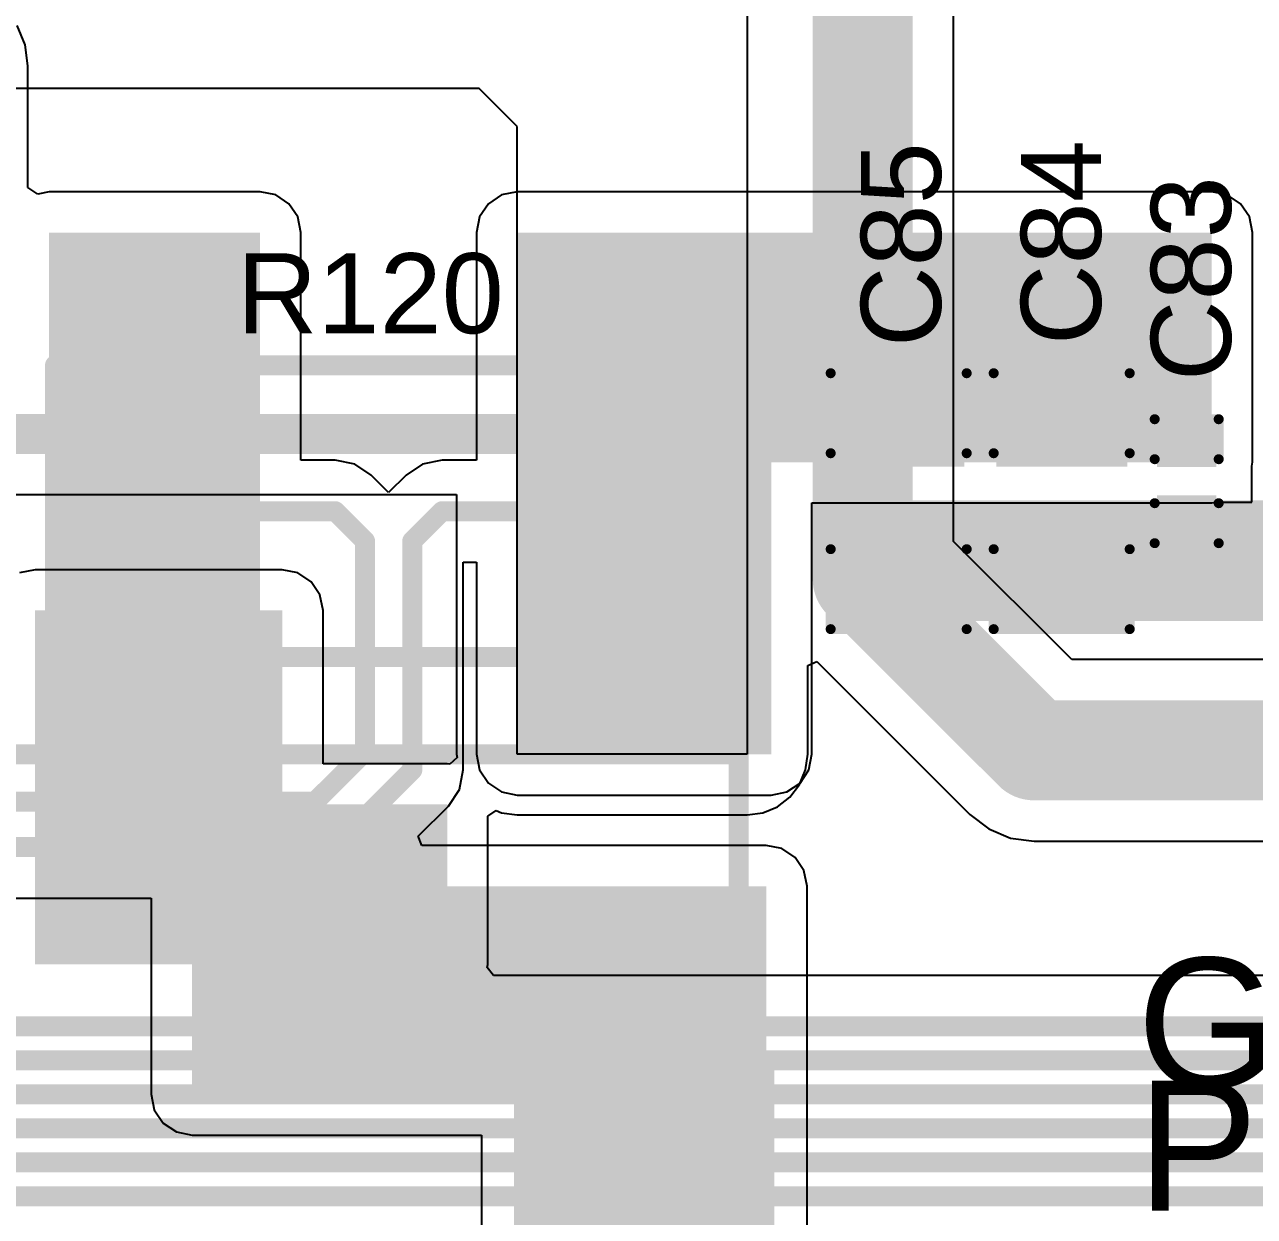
# Model space of a CAD drawing. Header units: millimetres. Extents: x -3 to 5437, y -3 to 5435.
# Drawn here: x 67.99 to 83.61, y 9.7 to 24.84 of the extents above; entities that cross this region are included whole.
import ezdxf

# ---------------------------------------------------------------- set-up
doc = ezdxf.new("R2010")
doc.units = ezdxf.units.MM
for name, color, linetype in [('BottomLayer', 5, 'Continuous'), ('BottomSolder', 6, 'Continuous'), ('TopLayer', 1, 'Continuous'), ('TopOverlay', 2, 'Continuous'), ('TopPaste', 8, 'Continuous'), ('TopSolder', 216, 'Continuous'), ('ViaHoleLayer', 16, 'Continuous')]:
    doc.layers.add(name, color=color, linetype=linetype)
doc.styles.add('Arial', font='', dxfattribs={"height": 0.2})
doc.styles.get('Arial').set_extended_font_data('Arial')

# ---------------------------------------------------------------- blocks, each defined once
blk = doc.blocks.new('RES_2512_121')
at = {"layer": 'TopLayer'}
for points in [[(-4.04999825, 1.70000041), (-2.44999891, 1.70000041), (-2.44999891, -1.70000041), (-4.04999825, -1.70000041)], [(2.45000145, 1.70000041), (4.050000789999999, 1.70000041), (4.050000789999999, -1.70000041), (2.45000145, -1.70000041)]]:
    blk.add_hatch(color=1, dxfattribs=at).paths.add_polyline_path(points)
at = {"layer": 'TopPaste'}
for points in [[(-4.04999825, 1.70000041), (-2.44999891, 1.70000041), (-2.44999891, -1.70000041), (-4.04999825, -1.70000041)], [(2.45000145, 1.70000041), (4.050000789999999, 1.70000041), (4.050000789999999, -1.70000041), (2.45000145, -1.70000041)]]:
    blk.add_hatch(color=8, dxfattribs=at).paths.add_polyline_path(points)
at = {"layer": 'TopSolder'}
for points in [[(-4.15159825, 1.80160041), (-2.34839891, 1.80160041), (-2.34839891, -1.80160041), (-4.15159825, -1.80160041)], [(2.34840145, 1.80160041), (4.15160079, 1.80160041), (4.15160079, -1.80160041), (2.34840145, -1.80160041)]]:
    blk.add_hatch(color=216, dxfattribs=at).paths.add_polyline_path(points)
at = {"layer": 'TopOverlay', "const_width": 0.254}
for points in [[(4.236557439999999, 1.8542), (-4.2418, 1.8542)], [(-4.2418, 1.8542), (-4.2418, -1.8542)], [(4.236557439999999, 1.8542), (4.236557439999999, -1.8542)], [(4.236557439999999, -1.8542), (-4.2418, -1.8542)]]:
    blk.add_lwpolyline(points, dxfattribs=at)
at = {"layer": 'TopOverlay', "const_width": 0.127}
for points in [[(-4.3053, 1.8542, 1), (-4.1783, 1.8542, 1)], [(-4.3053, 1.8542, 1), (-4.1783, 1.8542, 1)], [(4.17305744, 1.8542, 1), (4.30005744, 1.8542, 1)], [(4.17305744, 1.8542, 1), (4.30005744, 1.8542, 1)], [(-4.3053, -1.8542, 1), (-4.1783, -1.8542, 1)], [(-4.3053, -1.8542, 1), (-4.1783, -1.8542, 1)], [(4.17305744, -1.8542, 1), (4.30005744, -1.8542, 1)], [(4.17305744, -1.8542, 1), (4.30005744, -1.8542, 1)]]:
    blk.add_lwpolyline(points, format="xyb", close=True, dxfattribs=at)
blk = doc.blocks.new('SRP1245CC_3R3M_148')
at = {"layer": 'TopLayer'}
for points in [[(-7.099998499999999, 2.50000008), (-3.99999962, 2.50000008), (-3.99999962, -2.50000008), (-7.099998499999999, -2.50000008)], [(3.99999962, 2.50000008), (7.099998499999999, 2.50000008), (7.099998499999999, -2.50000008), (3.99999962, -2.50000008)]]:
    blk.add_hatch(color=1, dxfattribs=at).paths.add_polyline_path(points)
at = {"layer": 'TopPaste'}
for points in [[(-7.099998499999999, 2.50000008), (-3.99999962, 2.50000008), (-3.99999962, -2.50000008), (-7.099998499999999, -2.50000008)], [(3.99999962, 2.50000008), (7.099998499999999, 2.50000008), (7.099998499999999, -2.50000008), (3.99999962, -2.50000008)]]:
    blk.add_hatch(color=8, dxfattribs=at).paths.add_polyline_path(points)
at = {"layer": 'TopSolder'}
for points in [[(-7.201598499999999, 2.60160008), (-3.898399619999999, 2.60160008), (-3.898399619999999, -2.60160008), (-7.201598499999999, -2.60160008)], [(3.898399619999999, 2.60160008), (7.201598499999999, 2.60160008), (7.201598499999999, -2.60160008), (3.898399619999999, -2.60160008)]]:
    blk.add_hatch(color=216, dxfattribs=at).paths.add_polyline_path(points)
at = {"layer": 'TopOverlay', "const_width": 0.254}
for points in [[(-6.7499992, 3.4100008), (-6.7499992, 6.504000199999999)], [(-6.7499992, 6.504000199999999), (6.7499992, 6.504000199999999)], [(6.7499992, 3.4100008), (6.7499992, 6.504000199999999)], [(-6.7499992, -6.504000199999999), (-6.7499992, -3.4100008)], [(6.7499992, -6.504000199999999), (6.7499992, -3.4100008)], [(-6.7499992, -6.504000199999999), (6.7499992, -6.504000199999999)]]:
    blk.add_lwpolyline(points, dxfattribs=at)
at = {"layer": 'TopOverlay', "const_width": 0.127}
for points in [[(-6.813499199999999, 6.504000199999999, 1), (-6.686499199999999, 6.504000199999999, 1)], [(-6.813499199999999, 6.504000199999999, 1), (-6.686499199999999, 6.504000199999999, 1)], [(6.686499199999999, 6.504000199999999, 1), (6.813499199999999, 6.504000199999999, 1)], [(6.686499199999999, 6.504000199999999, 1), (6.813499199999999, 6.504000199999999, 1)], [(-6.813499199999999, 3.4100008, 1), (-6.686499199999999, 3.4100008, 1)], [(6.686499199999999, 3.4100008, 1), (6.813499199999999, 3.4100008, 1)], [(-6.813499199999999, -3.4100008, 1), (-6.686499199999999, -3.4100008, 1)], [(6.686499199999999, -3.4100008, 1), (6.813499199999999, -3.4100008, 1)], [(-6.813499199999999, -6.504000199999999, 1), (-6.686499199999999, -6.504000199999999, 1)], [(-6.813499199999999, -6.504000199999999, 1), (-6.686499199999999, -6.504000199999999, 1)], [(6.686499199999999, -6.504000199999999, 1), (6.813499199999999, -6.504000199999999, 1)], [(6.686499199999999, -6.504000199999999, 1), (6.813499199999999, -6.504000199999999, 1)]]:
    blk.add_lwpolyline(points, format="xyb", close=True, dxfattribs=at)
blk = doc.blocks.new('C__0402_152')
at = {"layer": 'TopLayer'}
for points in [[(-0.6985, -0.3175), (-0.6985, 0.3175), (-0.2412999999999999, 0.3175), (-0.2413, -0.3175)], [(0.2412999999999999, -0.3175), (0.2413, 0.3175), (0.6985, 0.3175), (0.6985, -0.3175)]]:
    blk.add_hatch(color=1, dxfattribs=at).paths.add_polyline_path(points)
at = {"layer": 'TopPaste'}
for points in [[(-0.6985, -0.3175), (-0.6985, 0.3175), (-0.2412999999999999, 0.3175), (-0.2413, -0.3175)], [(0.2412999999999999, -0.3175), (0.2413, 0.3175), (0.6985, 0.3175), (0.6985, -0.3175)]]:
    blk.add_hatch(color=8, dxfattribs=at).paths.add_polyline_path(points)
at = {"layer": 'TopSolder'}
for points in [[(-0.7584998799999999, -0.37749988), (-0.7584998799999999, 0.37749988), (-0.18130012, 0.37749988), (-0.18130012, -0.37749988)], [(0.18130012, -0.37749988), (0.18130012, 0.37749988), (0.7584998799999999, 0.37749988), (0.7584998799999999, -0.37749988)]]:
    blk.add_hatch(color=216, dxfattribs=at).paths.add_polyline_path(points)
at = {"layer": 'TopOverlay', "const_width": 0.127}
for points in [[(-0.7874, 0.4064), (-0.7874, -0.4064)], [(-0.7874, 0.4064), (-0.2794, 0.4064)], [(0.2794, 0.4064), (0.7874, 0.4064)], [(0.7874, 0.4064), (0.7874, -0.4064)], [(-0.7874, -0.4064), (-0.2794, -0.4064)], [(0.2794, -0.4064), (0.7874, -0.4064)]]:
    blk.add_lwpolyline(points, dxfattribs=at)
at = {"layer": 'TopOverlay', "const_width": 0.0635}
for points in [[(-0.8191499999999999, 0.4064, 1), (-0.7556499999999999, 0.4064, 1)], [(-0.8191499999999999, 0.4064, 1), (-0.7556499999999999, 0.4064, 1)], [(-0.31115, 0.4064, 1), (-0.24765, 0.4064, 1)], [(0.24765, 0.4064, 1), (0.31115, 0.4064, 1)], [(0.7556499999999999, 0.4064, 1), (0.8191499999999999, 0.4064, 1)], [(0.7556499999999999, 0.4064, 1), (0.8191499999999999, 0.4064, 1)], [(-0.8191499999999999, -0.4064, 1), (-0.7556499999999999, -0.4064, 1)], [(-0.8191499999999999, -0.4064, 1), (-0.7556499999999999, -0.4064, 1)], [(-0.31115, -0.4064, 1), (-0.24765, -0.4064, 1)], [(0.24765, -0.4064, 1), (0.31115, -0.4064, 1)], [(0.7556499999999999, -0.4064, 1), (0.8191499999999999, -0.4064, 1)], [(0.7556499999999999, -0.4064, 1), (0.8191499999999999, -0.4064, 1)]]:
    blk.add_lwpolyline(points, format="xyb", close=True, dxfattribs=at)
blk = doc.blocks.new('C___0805_217')
at = {"layer": 'TopLayer'}
for points in [[(-1.524, 0.7619999999999999), (-0.508, 0.7619999999999999), (-0.508, -0.7619999999999999), (-1.524, -0.7619999999999999)], [(0.508, 0.7619999999999999), (1.524, 0.7619999999999999), (1.524, -0.7619999999999999), (0.508, -0.7619999999999999)]]:
    blk.add_hatch(color=1, dxfattribs=at).paths.add_polyline_path(points)
at = {"layer": 'TopPaste'}
for points in [[(-1.524, 0.7619999999999999), (-0.508, 0.7619999999999999), (-0.508, -0.7619999999999999), (-1.524, -0.7619999999999999)], [(0.508, 0.7619999999999999), (1.524, 0.7619999999999999), (1.524, -0.7619999999999999), (0.508, -0.7619999999999999)]]:
    blk.add_hatch(color=8, dxfattribs=at).paths.add_polyline_path(points)
at = {"layer": 'TopSolder'}
for points in [[(-1.59399986, 0.8319998599999999), (-0.4380001399999999, 0.8319998599999999), (-0.4380001399999999, -0.8319998599999999), (-1.59399986, -0.8319998599999999)], [(0.4380001399999999, 0.8319998599999999), (1.59399986, 0.8319998599999999), (1.59399986, -0.8319998599999999), (0.4380001399999999, -0.8319998599999999)]]:
    blk.add_hatch(color=216, dxfattribs=at).paths.add_polyline_path(points)
at = {"layer": 'TopOverlay', "const_width": 0.127}
for points in [[(-1.6256, 0.8636), (-1.6256, -0.8636)], [(-1.6256, 0.8636), (-0.6096, 0.8636)], [(0.6096, 0.8636), (1.6256, 0.8636)], [(1.6256, 0.8636), (1.6256, -0.8636)], [(-1.6256, -0.8636), (-0.6096, -0.8636)], [(0.6096, -0.8636), (1.6256, -0.8636)]]:
    blk.add_lwpolyline(points, dxfattribs=at)
at = {"layer": 'TopOverlay', "const_width": 0.0635}
for points in [[(-1.65735, 0.8636, 1), (-1.59385, 0.8636, 1)], [(-1.65735, 0.8636, 1), (-1.59385, 0.8636, 1)], [(-0.64135, 0.8636, 1), (-0.57785, 0.8636, 1)], [(0.57785, 0.8636, 1), (0.64135, 0.8636, 1)], [(1.59385, 0.8636, 1), (1.65735, 0.8636, 1)], [(1.59385, 0.8636, 1), (1.65735, 0.8636, 1)], [(-1.65735, -0.8636, 1), (-1.59385, -0.8636, 1)], [(-1.65735, -0.8636, 1), (-1.59385, -0.8636, 1)], [(-0.64135, -0.8636, 1), (-0.57785, -0.8636, 1)], [(0.57785, -0.8636, 1), (0.64135, -0.8636, 1)], [(1.59385, -0.8636, 1), (1.65735, -0.8636, 1)], [(1.59385, -0.8636, 1), (1.65735, -0.8636, 1)]]:
    blk.add_lwpolyline(points, format="xyb", close=True, dxfattribs=at)
blk = doc.blocks.new('C___0805_218')
at = {"layer": 'TopLayer'}
for points in [[(-1.524, 0.7619999999999999), (-0.508, 0.7619999999999999), (-0.508, -0.7619999999999999), (-1.524, -0.7619999999999999)], [(0.508, 0.7619999999999999), (1.524, 0.7619999999999999), (1.524, -0.7619999999999999), (0.508, -0.7619999999999999)]]:
    blk.add_hatch(color=1, dxfattribs=at).paths.add_polyline_path(points)
at = {"layer": 'TopPaste'}
for points in [[(-1.524, 0.7619999999999999), (-0.508, 0.7619999999999999), (-0.508, -0.7619999999999999), (-1.524, -0.7619999999999999)], [(0.508, 0.7619999999999999), (1.524, 0.7619999999999999), (1.524, -0.7619999999999999), (0.508, -0.7619999999999999)]]:
    blk.add_hatch(color=8, dxfattribs=at).paths.add_polyline_path(points)
at = {"layer": 'TopSolder'}
for points in [[(-1.59399986, 0.8319998599999999), (-0.4380001399999999, 0.8319998599999999), (-0.4380001399999999, -0.8319998599999999), (-1.59399986, -0.8319998599999999)], [(0.4380001399999999, 0.8319998599999999), (1.59399986, 0.8319998599999999), (1.59399986, -0.8319998599999999), (0.4380001399999999, -0.8319998599999999)]]:
    blk.add_hatch(color=216, dxfattribs=at).paths.add_polyline_path(points)
at = {"layer": 'TopOverlay', "const_width": 0.127}
for points in [[(-1.6256, 0.8636), (-1.6256, -0.8636)], [(-1.6256, 0.8636), (-0.6096, 0.8636)], [(0.6096, 0.8636), (1.6256, 0.8636)], [(1.6256, 0.8636), (1.6256, -0.8636)], [(-1.6256, -0.8636), (-0.6096, -0.8636)], [(0.6096, -0.8636), (1.6256, -0.8636)]]:
    blk.add_lwpolyline(points, dxfattribs=at)
at = {"layer": 'TopOverlay', "const_width": 0.0635}
for points in [[(-1.65735, 0.8636, 1), (-1.59385, 0.8636, 1)], [(-1.65735, 0.8636, 1), (-1.59385, 0.8636, 1)], [(-0.64135, 0.8636, 1), (-0.57785, 0.8636, 1)], [(0.57785, 0.8636, 1), (0.64135, 0.8636, 1)], [(1.59385, 0.8636, 1), (1.65735, 0.8636, 1)], [(1.59385, 0.8636, 1), (1.65735, 0.8636, 1)], [(-1.65735, -0.8636, 1), (-1.59385, -0.8636, 1)], [(-1.65735, -0.8636, 1), (-1.59385, -0.8636, 1)], [(-0.64135, -0.8636, 1), (-0.57785, -0.8636, 1)], [(0.57785, -0.8636, 1), (0.64135, -0.8636, 1)], [(1.59385, -0.8636, 1), (1.65735, -0.8636, 1)], [(1.59385, -0.8636, 1), (1.65735, -0.8636, 1)]]:
    blk.add_lwpolyline(points, format="xyb", close=True, dxfattribs=at)

msp = doc.modelspace()

# ---------------------------------------------------------------- hatches: boundary and pattern name
at = {"layer": 'BottomLayer'}
h = msp.add_hatch(color=5, dxfattribs=at)
edge = h.paths.add_edge_path()
edge.add_arc((75.58703704, 21.64167376), 0.2999994, 0, 360)
h = msp.add_hatch(color=5, dxfattribs=at)
edge = h.paths.add_edge_path()
edge.add_arc((76.43793704, 21.64167376), 0.2999994, 0, 360)
h = msp.add_hatch(color=5, dxfattribs=at)
edge = h.paths.add_edge_path()
edge.add_arc((75.58703704, 20.80347376), 0.2999994, 0, 360)
h = msp.add_hatch(color=5, dxfattribs=at)
edge = h.paths.add_edge_path()
edge.add_arc((76.43793704, 20.80347376), 0.2999994, 0, 360)
for points in [[(68.1228, 12.9032), (71.26125448, 12.9032), (71.26125448, 17.399), (68.1228, 17.399)], [(68.1228, 12.9032), (73.3552, 12.9032), (73.3552, 14.9352), (68.1228, 14.9352)]]:
    msp.add_hatch(color=5, dxfattribs=at).paths.add_polyline_path(points)
h = msp.add_hatch(color=5, dxfattribs=at)
edge = h.paths.add_edge_path()
edge.add_arc((68.83399999999999, 16.6116), 0.2999994, 0, 360)
h = msp.add_hatch(color=5, dxfattribs=at)
edge = h.paths.add_edge_path()
edge.add_arc((69.69760000000001, 16.6116), 0.2999994, 0, 360)
h = msp.add_hatch(color=5, dxfattribs=at)
edge = h.paths.add_edge_path()
edge.add_arc((70.5612, 16.6116), 0.2999994, 0, 360)
h = msp.add_hatch(color=5, dxfattribs=at)
edge = h.paths.add_edge_path()
edge.add_arc((74.99857238, 16.6116), 0.2999994, 0, 360)
h = msp.add_hatch(color=5, dxfattribs=at)
edge = h.paths.add_edge_path()
edge.add_arc((75.86217237999999, 16.6116), 0.2999994, 0, 360)
h = msp.add_hatch(color=5, dxfattribs=at)
edge = h.paths.add_edge_path()
edge.add_arc((76.72577238, 16.6116), 0.2999994, 0, 360)
h = msp.add_hatch(color=5, dxfattribs=at)
edge = h.paths.add_edge_path()
edge.add_arc((68.83399999999999, 15.9512), 0.2999994, 0, 360)
h = msp.add_hatch(color=5, dxfattribs=at)
edge = h.paths.add_edge_path()
edge.add_arc((69.69760000000001, 15.9512), 0.2999994, 0, 360)
h = msp.add_hatch(color=5, dxfattribs=at)
edge = h.paths.add_edge_path()
edge.add_arc((70.5612, 15.9512), 0.2999994, 0, 360)
h = msp.add_hatch(color=5, dxfattribs=at)
edge = h.paths.add_edge_path()
edge.add_arc((74.99857238, 15.9512), 0.2999994, 0, 360)
h = msp.add_hatch(color=5, dxfattribs=at)
edge = h.paths.add_edge_path()
edge.add_arc((75.86217237999999, 15.9512), 0.2999994, 0, 360)
h = msp.add_hatch(color=5, dxfattribs=at)
edge = h.paths.add_edge_path()
edge.add_arc((76.72577238, 15.9512), 0.2999994, 0, 360)
h = msp.add_hatch(color=5, dxfattribs=at)
edge = h.paths.add_edge_path()
edge.add_arc((70.56779891999999, 13.42415908), 0.2999994, 0, 360)
h = msp.add_hatch(color=5, dxfattribs=at)
edge = h.paths.add_edge_path()
edge.add_arc((71.33052282, 13.42415908), 0.2999994, 0, 360)
h = msp.add_hatch(color=5, dxfattribs=at)
edge = h.paths.add_edge_path()
edge.add_arc((72.09324672, 13.42415908), 0.2999994, 0, 360)
h = msp.add_hatch(color=5, dxfattribs=at)
edge = h.paths.add_edge_path()
edge.add_arc((72.85597062, 13.42415908), 0.2999994, 0, 360)
at = {"layer": 'BottomSolder'}
h = msp.add_hatch(color=6, dxfattribs=at)
edge = h.paths.add_edge_path()
edge.add_arc((75.58703704, 21.64167376), 0.1499997, 0, 360)
h = msp.add_hatch(color=6, dxfattribs=at)
edge = h.paths.add_edge_path()
edge.add_arc((76.43793704, 21.64167376), 0.1499997, 0, 360)
h = msp.add_hatch(color=6, dxfattribs=at)
edge = h.paths.add_edge_path()
edge.add_arc((75.58703704, 20.80347376), 0.1499997, 0, 360)
h = msp.add_hatch(color=6, dxfattribs=at)
edge = h.paths.add_edge_path()
edge.add_arc((76.43793704, 20.80347376), 0.1499997, 0, 360)
h = msp.add_hatch(color=6, dxfattribs=at)
edge = h.paths.add_edge_path()
edge.add_arc((68.83399999999999, 16.6116), 0.1499997, 0, 360)
h = msp.add_hatch(color=6, dxfattribs=at)
edge = h.paths.add_edge_path()
edge.add_arc((69.69760000000001, 16.6116), 0.1499997, 0, 360)
h = msp.add_hatch(color=6, dxfattribs=at)
edge = h.paths.add_edge_path()
edge.add_arc((70.5612, 16.6116), 0.1499997, 0, 360)
h = msp.add_hatch(color=6, dxfattribs=at)
edge = h.paths.add_edge_path()
edge.add_arc((74.99857238, 16.6116), 0.1499997, 0, 360)
h = msp.add_hatch(color=6, dxfattribs=at)
edge = h.paths.add_edge_path()
edge.add_arc((75.86217237999999, 16.6116), 0.1499997, 0, 360)
h = msp.add_hatch(color=6, dxfattribs=at)
edge = h.paths.add_edge_path()
edge.add_arc((76.72577238, 16.6116), 0.1499997, 0, 360)
h = msp.add_hatch(color=6, dxfattribs=at)
edge = h.paths.add_edge_path()
edge.add_arc((68.83399999999999, 15.9512), 0.1499997, 0, 360)
h = msp.add_hatch(color=6, dxfattribs=at)
edge = h.paths.add_edge_path()
edge.add_arc((69.69760000000001, 15.9512), 0.1499997, 0, 360)
h = msp.add_hatch(color=6, dxfattribs=at)
edge = h.paths.add_edge_path()
edge.add_arc((70.5612, 15.9512), 0.1499997, 0, 360)
h = msp.add_hatch(color=6, dxfattribs=at)
edge = h.paths.add_edge_path()
edge.add_arc((74.99857238, 15.9512), 0.1499997, 0, 360)
h = msp.add_hatch(color=6, dxfattribs=at)
edge = h.paths.add_edge_path()
edge.add_arc((75.86217237999999, 15.9512), 0.1499997, 0, 360)
h = msp.add_hatch(color=6, dxfattribs=at)
edge = h.paths.add_edge_path()
edge.add_arc((76.72577238, 15.9512), 0.1499997, 0, 360)
h = msp.add_hatch(color=6, dxfattribs=at)
edge = h.paths.add_edge_path()
edge.add_arc((70.56779891999999, 13.42415908), 0.1499997, 0, 360)
h = msp.add_hatch(color=6, dxfattribs=at)
edge = h.paths.add_edge_path()
edge.add_arc((71.33052282, 13.42415908), 0.1499997, 0, 360)
h = msp.add_hatch(color=6, dxfattribs=at)
edge = h.paths.add_edge_path()
edge.add_arc((72.09324672, 13.42415908), 0.1499997, 0, 360)
h = msp.add_hatch(color=6, dxfattribs=at)
edge = h.paths.add_edge_path()
edge.add_arc((72.85597062, 13.42415908), 0.1499997, 0, 360)
at = {"layer": 'TopLayer'}
for points in [[(70.98015267999999, 22.20047376), (68.30060508, 22.20047376), (68.30060508, 15.5718002), (70.98015267999999, 15.5718002)], [(74.24419746, 15.5718002), (77.46999746, 15.5718002), (77.46999746, 22.20047376), (74.24419746, 22.20047376)], [(74.24419746, 19.08308604), (76.66217078, 19.08308604), (76.66217078, 22.20047376), (74.24419746, 22.20047376)], [(74.24419746, 19.2829815), (83.06427126, 19.2829815), (83.06427126, 22.20047122), (74.24419746, 22.20047122)], [(78.22557379999999, 17.26368658), (85.01043704, 17.26368658), (85.01043704, 18.80038658), (78.22557379999999, 18.80038658)], [(70.1147823, 11.25307376), (77.4071985, 11.25307376), (77.4071985, 13.8963654), (70.1147823, 13.8963654)], [(74.30719961999999, 6.56779992), (77.4071985, 6.56779992), (77.4071985, 13.8963654), (74.30719961999999, 13.8963654)]]:
    msp.add_hatch(color=1, dxfattribs=at).paths.add_polyline_path(points)
h = msp.add_hatch(color=1, dxfattribs=at)
edge = h.paths.add_edge_path()
edge.add_arc((75.58703704, 21.64167376), 0.2999994, 0, 360)
h = msp.add_hatch(color=1, dxfattribs=at)
edge = h.paths.add_edge_path()
edge.add_arc((76.43793704, 21.64167376), 0.2999994, 0, 360)
h = msp.add_hatch(color=1, dxfattribs=at)
edge = h.paths.add_edge_path()
edge.add_arc((75.58703704, 20.80347376), 0.2999994, 0, 360)
h = msp.add_hatch(color=1, dxfattribs=at)
edge = h.paths.add_edge_path()
edge.add_arc((76.43793704, 20.80347376), 0.2999994, 0, 360)
h = msp.add_hatch(color=1, dxfattribs=at)
edge = h.paths.add_edge_path()
edge.add_arc((68.83399999999999, 16.6116), 0.2999994, 0, 360)
h = msp.add_hatch(color=1, dxfattribs=at)
edge = h.paths.add_edge_path()
edge.add_arc((69.69760000000001, 16.6116), 0.2999994, 0, 360)
h = msp.add_hatch(color=1, dxfattribs=at)
edge = h.paths.add_edge_path()
edge.add_arc((70.5612, 16.6116), 0.2999994, 0, 360)
h = msp.add_hatch(color=1, dxfattribs=at)
edge = h.paths.add_edge_path()
edge.add_arc((74.99857238, 16.6116), 0.2999994, 0, 360)
h = msp.add_hatch(color=1, dxfattribs=at)
edge = h.paths.add_edge_path()
edge.add_arc((75.86217237999999, 16.6116), 0.2999994, 0, 360)
h = msp.add_hatch(color=1, dxfattribs=at)
edge = h.paths.add_edge_path()
edge.add_arc((76.72577238, 16.6116), 0.2999994, 0, 360)
h = msp.add_hatch(color=1, dxfattribs=at)
edge = h.paths.add_edge_path()
edge.add_arc((68.83399999999999, 15.9512), 0.2999994, 0, 360)
h = msp.add_hatch(color=1, dxfattribs=at)
edge = h.paths.add_edge_path()
edge.add_arc((69.69760000000001, 15.9512), 0.2999994, 0, 360)
h = msp.add_hatch(color=1, dxfattribs=at)
edge = h.paths.add_edge_path()
edge.add_arc((70.5612, 15.9512), 0.2999994, 0, 360)
h = msp.add_hatch(color=1, dxfattribs=at)
edge = h.paths.add_edge_path()
edge.add_arc((74.99857238, 15.9512), 0.2999994, 0, 360)
h = msp.add_hatch(color=1, dxfattribs=at)
edge = h.paths.add_edge_path()
edge.add_arc((75.86217237999999, 15.9512), 0.2999994, 0, 360)
h = msp.add_hatch(color=1, dxfattribs=at)
edge = h.paths.add_edge_path()
edge.add_arc((76.72577238, 15.9512), 0.2999994, 0, 360)
h = msp.add_hatch(color=1, dxfattribs=at)
edge = h.paths.add_edge_path()
edge.add_arc((70.56779891999999, 13.42415908), 0.2999994, 0, 360)
h = msp.add_hatch(color=1, dxfattribs=at)
edge = h.paths.add_edge_path()
edge.add_arc((71.33052282, 13.42415908), 0.2999994, 0, 360)
h = msp.add_hatch(color=1, dxfattribs=at)
edge = h.paths.add_edge_path()
edge.add_arc((72.09324672, 13.42415908), 0.2999994, 0, 360)
h = msp.add_hatch(color=1, dxfattribs=at)
edge = h.paths.add_edge_path()
edge.add_arc((72.85597062, 13.42415908), 0.2999994, 0, 360)
at = {"layer": 'TopSolder'}
h = msp.add_hatch(color=216, dxfattribs=at)
edge = h.paths.add_edge_path()
edge.add_arc((75.58703704, 21.64167376), 0.1499997, 0, 360)
h = msp.add_hatch(color=216, dxfattribs=at)
edge = h.paths.add_edge_path()
edge.add_arc((76.43793704, 21.64167376), 0.1499997, 0, 360)
h = msp.add_hatch(color=216, dxfattribs=at)
edge = h.paths.add_edge_path()
edge.add_arc((75.58703704, 20.80347376), 0.1499997, 0, 360)
h = msp.add_hatch(color=216, dxfattribs=at)
edge = h.paths.add_edge_path()
edge.add_arc((76.43793704, 20.80347376), 0.1499997, 0, 360)
h = msp.add_hatch(color=216, dxfattribs=at)
edge = h.paths.add_edge_path()
edge.add_arc((68.83399999999999, 16.6116), 0.1499997, 0, 360)
h = msp.add_hatch(color=216, dxfattribs=at)
edge = h.paths.add_edge_path()
edge.add_arc((69.69760000000001, 16.6116), 0.1499997, 0, 360)
h = msp.add_hatch(color=216, dxfattribs=at)
edge = h.paths.add_edge_path()
edge.add_arc((70.5612, 16.6116), 0.1499997, 0, 360)
h = msp.add_hatch(color=216, dxfattribs=at)
edge = h.paths.add_edge_path()
edge.add_arc((74.99857238, 16.6116), 0.1499997, 0, 360)
h = msp.add_hatch(color=216, dxfattribs=at)
edge = h.paths.add_edge_path()
edge.add_arc((75.86217237999999, 16.6116), 0.1499997, 0, 360)
h = msp.add_hatch(color=216, dxfattribs=at)
edge = h.paths.add_edge_path()
edge.add_arc((76.72577238, 16.6116), 0.1499997, 0, 360)
h = msp.add_hatch(color=216, dxfattribs=at)
edge = h.paths.add_edge_path()
edge.add_arc((68.83399999999999, 15.9512), 0.1499997, 0, 360)
h = msp.add_hatch(color=216, dxfattribs=at)
edge = h.paths.add_edge_path()
edge.add_arc((69.69760000000001, 15.9512), 0.1499997, 0, 360)
h = msp.add_hatch(color=216, dxfattribs=at)
edge = h.paths.add_edge_path()
edge.add_arc((70.5612, 15.9512), 0.1499997, 0, 360)
h = msp.add_hatch(color=216, dxfattribs=at)
edge = h.paths.add_edge_path()
edge.add_arc((74.99857238, 15.9512), 0.1499997, 0, 360)
h = msp.add_hatch(color=216, dxfattribs=at)
edge = h.paths.add_edge_path()
edge.add_arc((75.86217237999999, 15.9512), 0.1499997, 0, 360)
h = msp.add_hatch(color=216, dxfattribs=at)
edge = h.paths.add_edge_path()
edge.add_arc((76.72577238, 15.9512), 0.1499997, 0, 360)
h = msp.add_hatch(color=216, dxfattribs=at)
edge = h.paths.add_edge_path()
edge.add_arc((70.56779891999999, 13.42415908), 0.1499997, 0, 360)
h = msp.add_hatch(color=216, dxfattribs=at)
edge = h.paths.add_edge_path()
edge.add_arc((71.33052282, 13.42415908), 0.1499997, 0, 360)
h = msp.add_hatch(color=216, dxfattribs=at)
edge = h.paths.add_edge_path()
edge.add_arc((72.09324672, 13.42415908), 0.1499997, 0, 360)
h = msp.add_hatch(color=216, dxfattribs=at)
edge = h.paths.add_edge_path()
edge.add_arc((72.85597062, 13.42415908), 0.1499997, 0, 360)
at = {"layer": 'ViaHoleLayer'}
h = msp.add_hatch(color=16, dxfattribs=at)
edge = h.paths.add_edge_path()
edge.add_arc((75.58703704, 21.64167376), 0.1499997, 0, 360)
h = msp.add_hatch(color=16, dxfattribs=at)
edge = h.paths.add_edge_path()
edge.add_arc((76.43793704, 21.64167376), 0.1499997, 0, 360)
h = msp.add_hatch(color=16, dxfattribs=at)
edge = h.paths.add_edge_path()
edge.add_arc((75.58703704, 20.80347376), 0.1499997, 0, 360)
h = msp.add_hatch(color=16, dxfattribs=at)
edge = h.paths.add_edge_path()
edge.add_arc((76.43793704, 20.80347376), 0.1499997, 0, 360)
h = msp.add_hatch(color=16, dxfattribs=at)
edge = h.paths.add_edge_path()
edge.add_arc((68.83399999999999, 16.6116), 0.1499997, 0, 360)
h = msp.add_hatch(color=16, dxfattribs=at)
edge = h.paths.add_edge_path()
edge.add_arc((69.69760000000001, 16.6116), 0.1499997, 0, 360)
h = msp.add_hatch(color=16, dxfattribs=at)
edge = h.paths.add_edge_path()
edge.add_arc((70.5612, 16.6116), 0.1499997, 0, 360)
h = msp.add_hatch(color=16, dxfattribs=at)
edge = h.paths.add_edge_path()
edge.add_arc((74.99857238, 16.6116), 0.1499997, 0, 360)
h = msp.add_hatch(color=16, dxfattribs=at)
edge = h.paths.add_edge_path()
edge.add_arc((75.86217237999999, 16.6116), 0.1499997, 0, 360)
h = msp.add_hatch(color=16, dxfattribs=at)
edge = h.paths.add_edge_path()
edge.add_arc((76.72577238, 16.6116), 0.1499997, 0, 360)
h = msp.add_hatch(color=16, dxfattribs=at)
edge = h.paths.add_edge_path()
edge.add_arc((68.83399999999999, 15.9512), 0.1499997, 0, 360)
h = msp.add_hatch(color=16, dxfattribs=at)
edge = h.paths.add_edge_path()
edge.add_arc((69.69760000000001, 15.9512), 0.1499997, 0, 360)
h = msp.add_hatch(color=16, dxfattribs=at)
edge = h.paths.add_edge_path()
edge.add_arc((70.5612, 15.9512), 0.1499997, 0, 360)
h = msp.add_hatch(color=16, dxfattribs=at)
edge = h.paths.add_edge_path()
edge.add_arc((74.99857238, 15.9512), 0.1499997, 0, 360)
h = msp.add_hatch(color=16, dxfattribs=at)
edge = h.paths.add_edge_path()
edge.add_arc((75.86217237999999, 15.9512), 0.1499997, 0, 360)
h = msp.add_hatch(color=16, dxfattribs=at)
edge = h.paths.add_edge_path()
edge.add_arc((76.72577238, 15.9512), 0.1499997, 0, 360)
h = msp.add_hatch(color=16, dxfattribs=at)
edge = h.paths.add_edge_path()
edge.add_arc((70.56779891999999, 13.42415908), 0.1499997, 0, 360)
h = msp.add_hatch(color=16, dxfattribs=at)
edge = h.paths.add_edge_path()
edge.add_arc((71.33052282, 13.42415908), 0.1499997, 0, 360)
h = msp.add_hatch(color=16, dxfattribs=at)
edge = h.paths.add_edge_path()
edge.add_arc((72.09324672, 13.42415908), 0.1499997, 0, 360)
h = msp.add_hatch(color=16, dxfattribs=at)
edge = h.paths.add_edge_path()
edge.add_arc((72.85597062, 13.42415908), 0.1499997, 0, 360)

# ---------------------------------------------------------------- linework, layer by layer
at = {"layer": 'BottomLayer'}
for p, q in [((79.78528365999999, 18.27570386), (79.78528365999999, 30.3077118)), ((77.16519999999998, 26.5684), (77.16519999999998, 15.5718002)), ((73.76159746, 24.02839746), (64.49376738, 24.02839746)), ((74.24419999999999, 23.54580254), (73.76159746, 24.02839746)), ((74.24419999999999, 15.5718002), (74.24419999999999, 23.54580254)), ((62.39895572, 18.87460792), (73.47562393999999, 18.87460792)), ((73.47562393999999, 18.87460792), (73.47562393999999, 15.5718002)), ((81.28625094, 16.77473658), (79.78528365999999, 18.27570386)), ((68.1228, 17.91695172), (67.92458856, 17.87752584)), ((71.26125701999999, 17.91695172), (68.1228, 17.91695172)), ((71.45946846, 17.87752584), (71.26125701999999, 17.91695172)), ((71.62750469999999, 17.76524768), (71.45946846, 17.87752584)), ((71.73978286, 17.59721144), (71.62750469999999, 17.76524768)), ((71.77920874, 17.399), (71.73978286, 17.59721144)), ((71.77920874, 15.45315172), (71.77920874, 17.399)), ((77.93377606, 16.70048476), (78.05110882, 16.74908766)), ((78.05110882, 16.74908766), (79.99352047999999, 14.806676)), ((97.65963703999999, 16.77473658), (81.28625094, 16.77473658)), ((77.93377606, 15.5718002), (77.93377606, 16.70048476)), ((73.48067345999999, 15.53344874), (73.38797869999999, 15.44663154)), ((73.47562393999999, 15.5718002), (73.48067345999999, 15.53344874)), ((77.16519999999998, 15.5718002), (74.24419999999999, 15.5718002)), ((77.90758865999999, 15.37287756), (77.93377606, 15.5718002)), ((73.3552, 15.45315172), (71.77920874, 15.45315172)), ((73.38797869999999, 15.44663154), (73.3552, 15.45315172)), ((77.830807, 15.1875109), (77.90758865999999, 15.37287756)), ((77.70866602, 15.02833418), (77.830807, 15.1875109)), ((77.54948929999999, 14.9061932), (77.70866602, 15.02833418)), ((73.87315172, 14.78640934), (73.97874967999999, 14.856968)), ((73.97874967999999, 14.856968), (74.04527736, 14.82941154)), ((77.36412263999999, 14.82941154), (77.54948929999999, 14.9061932)), ((73.87315172, 12.9032), (73.87315172, 14.78640934)), ((74.04527736, 14.82941154), (74.24419999999999, 14.80322414)), ((74.24419999999999, 14.80322414), (77.16519999999998, 14.80322414)), ((77.16519999999998, 14.80322414), (77.36412263999999, 14.82941154)), ((79.99352047999999, 14.806676), (80.2322881, 14.6234658)), ((80.2322881, 14.6234658), (80.51033428, 14.50829458)), ((80.51033428, 14.50829458), (80.80871823999999, 14.46901094)), ((80.80871823999999, 14.46901094), (97.65963703999999, 14.46901094)), ((73.86501356, 12.86228822), (73.87315172, 12.9032)), ((73.94558236, 12.76411468), (73.86501356, 12.86228822)), ((92.109163, 12.76411468), (73.94558236, 12.76411468))]:
    msp.add_line(p, q, dxfattribs=at)
for points, const_width in [([(78.63242084, 17.79817116), (78.63242084, 30.3077118)], 1.27), ([(74.42674725999998, 19.64318398), (75.58703704, 20.80347376)], 0.508), ([(62.08059973999999, 19.64318398), (74.42674725999998, 19.64318398)], 0.508), ([(78.63242084, 17.79817116), (80.80871823999999, 15.62187376)], 1.27), ([(80.80871823999999, 15.62187376), (97.65963703999999, 15.62187376)], 1.27), ([(58.43464056, 12.11667376), (98.04169368, 12.11667376)], 0.254), ([(58.6134972, 11.68487376), (98.22055032, 11.68487376)], 0.254), ([(58.79235384, 11.25307376), (98.39940696, 11.25307376)], 0.254), ([(58.97121048, 10.82127376), (98.5782636, 10.82127376)], 0.254), ([(59.15006712, 10.38947376), (98.75712023999999, 10.38947376)], 0.254), ([(59.32892376, 9.957673759999999), (98.93597688, 9.957673759999999)], 0.254)]:
    msp.add_lwpolyline(points, dxfattribs=dict(at, const_width=const_width))
for points, const_width in [([(75.46003704, 20.80347376, 1), (75.71403704, 20.80347376, 1)], 0.254), ([(74.29974725999999, 19.64318398, 1), (74.55374726, 19.64318398, 1)], 0.254), ([(74.29974725999999, 19.64318398, 1), (74.55374726, 19.64318398, 1)], 0.254), ([(78.31492084, 17.79817116, 1), (78.94992083999999, 17.79817116, 1)], 0.635), ([(78.31492084, 17.79817116, 1), (78.94992083999999, 17.79817116, 1)], 0.635), ([(80.49121824, 15.62187376, 1), (81.12621824, 15.62187376, 1)], 0.635), ([(80.49121824, 15.62187376, 1), (81.12621824, 15.62187376, 1)], 0.635)]:
    msp.add_lwpolyline(points, format="xyb", close=True, dxfattribs=dict(at, const_width=const_width))
at = {"layer": 'TopLayer'}
for p, q in [((67.99505324, 24.5854474), (67.89267853999999, 24.8326021)), ((68.02997316, 24.32021806), (67.99505324, 24.5854474)), ((68.02997062, 24.32019774), (68.02997316, 24.32021806)), ((68.02997062, 22.77172484), (68.02997062, 24.32019774)), ((68.15697315999999, 22.68985556), (68.02997062, 22.77172484)), ((68.30060508, 22.71842548), (68.15697315999999, 22.68985556)), ((70.98015267999999, 22.71842548), (68.30060508, 22.71842548)), ((71.17836412, 22.6789996), (70.98015267999999, 22.71842548)), ((71.34640035999999, 22.56672144), (71.17836412, 22.6789996)), ((74.04598601999999, 22.6789996), (73.87794978, 22.56672144)), ((74.24419746, 22.71842548), (74.04598601999999, 22.6789996)), ((83.0642738, 22.71842548), (74.24419746, 22.71842548)), ((83.26248523999999, 22.6789996), (83.0642738, 22.71842548)), ((83.43052148, 22.56672144), (83.26248523999999, 22.6789996)), ((71.45867851999999, 22.3986852), (71.34640035999999, 22.56672144)), ((73.87794978, 22.56672144), (73.76567161999999, 22.3986852)), ((83.54279964, 22.3986852), (83.43052148, 22.56672144)), ((71.4981044, 22.20047376), (71.45867851999999, 22.3986852)), ((73.76567161999999, 22.3986852), (73.72624574, 22.20047376)), ((83.58222552, 22.20047376), (83.54279964, 22.3986852)), ((71.4981044, 19.30812242), (71.4981044, 22.20047376)), ((73.72624574, 22.20047376), (73.72624574, 19.30812242)), ((83.58222552, 19.2829815), (83.58222552, 22.20047376)), ((71.9329143, 19.30812242), (71.4981044, 19.30812242)), ((72.1806786, 19.2588388), (71.9329143, 19.30812242)), ((72.3907239, 19.1184911), (72.1806786, 19.2588388)), ((73.04366646, 19.2588388), (72.83362115999999, 19.1184911)), ((73.29143076, 19.30812242), (73.04366646, 19.2588388)), ((73.72624574, 19.30812242), (73.29143076, 19.30812242)), ((83.57227379999999, 19.23294858), (83.58222552, 19.2829815)), ((83.57227379999999, 18.7749815), (83.57227379999999, 19.23294858)), ((72.61217126, 18.8970412), (72.3907239, 19.1184911)), ((72.83362115999999, 19.1184911), (72.61217126, 18.8970412)), ((77.98795172, 15.5718002), (77.98795172, 18.76502978)), ((77.98795172, 18.76502978), (83.0642738, 18.76502978)), ((83.0642738, 18.76502978), (83.11430671999999, 18.7749815)), ((83.11430671999999, 18.7749815), (83.57227379999999, 18.7749815)), ((73.55975127999999, 15.3728801), (73.55975127999999, 18.01324058)), ((73.55975127999999, 18.01324058), (73.72624574, 18.01324058)), ((73.72624574, 18.01324058), (73.72624574, 15.5718002)), ((73.72624574, 15.5718002), (73.76567161999999, 15.37358876)), ((77.94852584, 15.37358876), (77.98795172, 15.5718002)), ((73.51046766, 15.12511326), (73.55975127999999, 15.3728801)), ((73.76567161999999, 15.37358876), (73.87794978, 15.20555252)), ((77.83624768, 15.20555252), (77.94852584, 15.37358876)), ((73.87794978, 15.20555252), (74.04598601999999, 15.09327436)), ((77.66821144, 15.09327436), (77.83624768, 15.20555252)), ((73.37011996, 14.9150705), (73.51046766, 15.12511326)), ((74.04598601999999, 15.09327436), (74.24419746, 15.05384848)), ((74.24419746, 15.05384848), (77.46999999999998, 15.05384848)), ((77.46999999999998, 15.05384848), (77.66821144, 15.09327436)), ((72.98670188, 14.53165242), (73.37011996, 14.9150705)), ((73.03530477999999, 14.41431966), (72.98670188, 14.53165242)), ((77.4071985, 14.41431966), (73.03530477999999, 14.41431966)), ((77.60540994, 14.37489378), (77.4071985, 14.41431966)), ((77.77344618, 14.26261562), (77.60540994, 14.37489378)), ((77.88572434, 14.09457938), (77.77344618, 14.26261562)), ((77.92515021999999, 13.89636794), (77.88572434, 14.09457938)), ((67.86424578, 13.74604312), (69.59683058, 13.74604312)), ((69.59683058, 13.74604312), (69.59683058, 11.25307376)), ((77.92515021999999, 6.56779992), (77.92515021999999, 13.89636794)), ((69.59683058, 11.25307376), (69.63625646, 11.05486232)), ((69.63625646, 11.05486232), (69.74853462, 10.88682608)), ((69.74853462, 10.88682608), (69.91657086, 10.77454792)), ((69.91657086, 10.77454792), (70.1147823, 10.73512204)), ((70.1147823, 10.73512204), (73.7892479, 10.73512204)), ((73.7892479, 10.73512204), (73.7892479, 6.56779992))]:
    msp.add_line(p, q, dxfattribs=at)
at = {"layer": 'TopLayer', "const_width": 0.254}
for points in [[(69.36217268, 18.6606815), (71.9329143, 18.6606815)], [(71.9329143, 18.6606815), (72.3120347, 18.2815611)], [(72.91231035999999, 18.2815611), (73.29143076, 18.6606815)], [(73.29143076, 18.6606815), (75.86217237999999, 18.6606815)], [(72.3120347, 15.60404042), (72.3120347, 18.2815611)], [(72.91231035999999, 15.3728801), (72.91231035999999, 18.2815611)], [(71.6763997, 14.96840542), (72.3120347, 15.60404042)], [(71.9329143, 14.39348404), (72.91231035999999, 15.3728801)], [(62.39516858, 14.96840542), (71.6763997, 14.96840542)], [(62.41953988, 14.39348404), (71.9329143, 14.39348404)]]:
    msp.add_lwpolyline(points, dxfattribs=at)
at = {"layer": 'TopLayer', "const_width": 0.127}
for points in [[(69.29867268, 18.6606815, 1), (69.42567267999999, 18.6606815, 1)], [(71.8694143, 18.6606815, 1), (71.9964143, 18.6606815, 1)], [(71.8694143, 18.6606815, 1), (71.9964143, 18.6606815, 1)], [(73.22793075999999, 18.6606815, 1), (73.35493075999999, 18.6606815, 1)], [(73.22793075999999, 18.6606815, 1), (73.35493075999999, 18.6606815, 1)], [(75.79867238, 18.6606815, 1), (75.92567238, 18.6606815, 1)], [(72.2485347, 18.2815611, 1), (72.37553469999999, 18.2815611, 1)], [(72.2485347, 18.2815611, 1), (72.37553469999999, 18.2815611, 1)], [(72.84881036, 18.2815611, 1), (72.97581036, 18.2815611, 1)], [(72.84881036, 18.2815611, 1), (72.97581036, 18.2815611, 1)], [(72.2485347, 15.60404042, 1), (72.37553469999999, 15.60404042, 1)], [(72.2485347, 15.60404042, 1), (72.37553469999999, 15.60404042, 1)], [(72.84881036, 15.3728801, 1), (72.97581036, 15.3728801, 1)], [(72.84881036, 15.3728801, 1), (72.97581036, 15.3728801, 1)], [(71.61289969999999, 14.96840542, 1), (71.7398997, 14.96840542, 1)], [(71.61289969999999, 14.96840542, 1), (71.7398997, 14.96840542, 1)], [(71.8694143, 14.39348404, 1), (71.9964143, 14.39348404, 1)], [(71.8694143, 14.39348404, 1), (71.9964143, 14.39348404, 1)]]:
    msp.add_lwpolyline(points, format="xyb", close=True, dxfattribs=at)

# ---------------------------------------------------------------- block references
for name, p, rotation in [('RES_2512_121', (72.6121738, 18.6606815), 180), ('C___0805_217', (79.0891738, 18.7876815), 90), ('C___0805_218', (81.1593627, 18.7876815), 90), ('C__0402_152', (82.7467738, 19.0416815), 90)]:
    msp.add_blockref(name, p, dxfattribs=dict(rotation=rotation))
msp.add_blockref('SRP1245CC_3R3M_148', (70.3072, 9.067799999999998))

# ---------------------------------------------------------------- texts
at = {"layer": 'TopOverlay', "style": 'Arial'}
for s, height, rotation, p in [('C85', 1.016, 90, (79.62547194, 20.74464482)), ('C84', 1.016, 90, (81.65747194, 20.77004482)), ('C83', 1.016, 90, (83.30847194, 20.31284482)), ('GSM', 1.651, 360, (82.11483704, 11.33529102)), ('POWER', 1.651, 360, (82.11483704, 9.773798079999999))]:
    msp.add_text(s, height=height, rotation=rotation, dxfattribs=at).set_placement(p)
msp.add_text('R120', height=1.016, dxfattribs=at).set_placement((70.68234783999999, 20.9214466))

doc.saveas('drawing.dxf')
